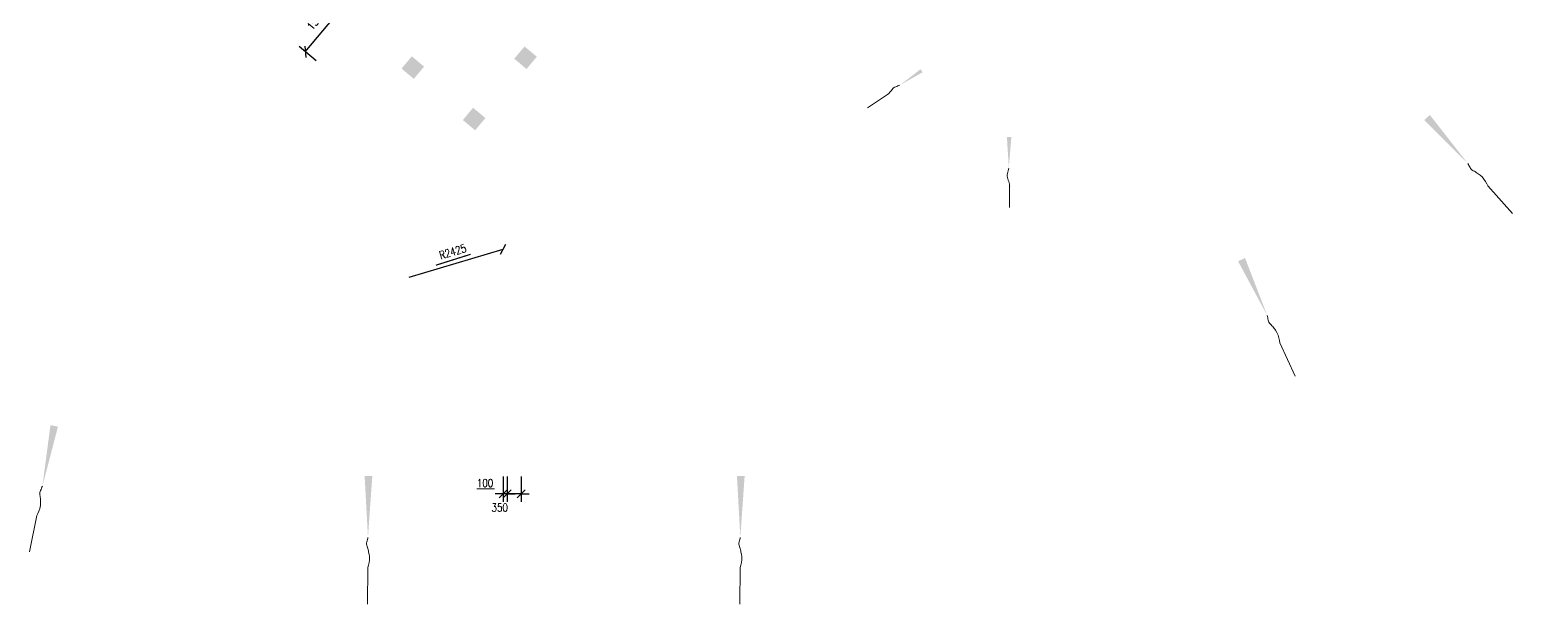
# Model space of a CAD drawing. Header units: millimetres. Extents: x 833220848 to 834439174, y 817676276 to 818025844.
# Drawn here: x 834224544 to 834261609, y 817676276 to 817690634 of the extents above; entities that cross this region are included whole.
import ezdxf

# ---------------------------------------------------------------- set-up
doc = ezdxf.new("R2010")
doc.units = ezdxf.units.MM
doc.header["$LTSCALE"] = 1000
doc.header["$MEASUREMENT"] = 0
doc.linetypes.add('HIDDEN2', pattern=[0.1875, 0.125, -0.0625])
doc.layers.add('01_Base_Plan', color=5, linetype='Continuous', lineweight=5)
doc.layers.add('VPA031_Dimension RF', color=6, linetype='Continuous', lineweight=13)
doc.layers.add('_BD Amendment C Changes', color=10, linetype='Continuous')
doc.layers.add('VPA064_C103', color=103, linetype='HIDDEN2')
doc.styles.add('RLP-SIMPLEX', font='SIMPLEX.shx', dxfattribs={"width": 0.8})
doc.dimstyles.new('VP-SIMPLEX_D200', dxfattribs={"dimscale": 200, "dimtxt": 1, "dimasz": 1, "dimexe": 1, "dimexo": 1, "dimgap": 1, "dimtad": 1, "dimdec": 1, "dimdsep": 46, "dimtxsty": 'RLP-SIMPLEX', "dimblk": 'OBLIQUE', "dimcen": 1, "dimclrd": 1, "dimclre": 1, "dimclrt": 256, "dimadec": 1, "dimazin": 2, "dimtfac": 1, "dimtdec": 1, "dimtix": 1, "dimtmove": 2, "dimatfit": 1, "dimfxl": 0, "dimtolj": 1, "dimtzin": 0, "dimarcsym": 0})

# ---------------------------------------------------------------- blocks, each defined once
blk = doc.blocks.new('_Oblique')
at = {"color": 0, "linetype": 'ByBlock', "lineweight": -2}
blk.add_line((-0.5, -0.5), (0.5, 0.5), dxfattribs=at)
blk = doc.blocks.new('*D132')
at = {"layer": 'VPA031_Dimension RF', "color": 1, "lineweight": -2}
for p, q in [((834232716, 817691063), (834232293, 817691418)), ((834231434, 817690083), (834232446, 817691290)), ((834231704, 817689857), (834231281, 817690212))]:
    blk.add_line(p, q, dxfattribs=at)
at = {"layer": 'VPA031_Dimension RF', "color": 1, "lineweight": -2, "xscale": 200, "yscale": 200, "zscale": 200}
for p, rotation in [((834232446, 817691290), 50.00000045153697), ((834231434, 817690083), 230.000000451537)]:
    blk.add_blockref('_Oblique', p, dxfattribs=dict(at, rotation=rotation))
at = {"layer": 'VPA031_Dimension RF', "color": 6, "insert": (834231710, 817690879), "char_height": 200, "attachment_point": 5, "rotation": 50, "style": 'RLP-SIMPLEX'}
blk.add_mtext('\\A1;1575', dxfattribs=at)
blk = doc.blocks.new('*D230')
at = {"layer": 'VPA031_Dimension RF', "color": 1, "lineweight": -2}
for p, q in [((834236382, 817679469), (834236382, 817678839)), ((834236482, 817679469), (834236482, 817678839)), ((834236382, 817679039), (834236182, 817679039)), ((834236482, 817679039), (834236382, 817679039)), ((834236482, 817679039), (834236682, 817679039))]:
    blk.add_line(p, q, dxfattribs=at)
at = {"layer": 'VPA031_Dimension RF', "color": 1, "lineweight": -2, "xscale": 200, "yscale": 200, "zscale": 200}
blk.add_blockref('_Oblique', (834236382, 817679039), dxfattribs=at)
at = {"layer": 'VPA031_Dimension RF', "color": 1, "lineweight": -2, "xscale": 200, "yscale": 200, "zscale": 200, "rotation": 180}
blk.add_blockref('_Oblique', (834236482, 817679039), dxfattribs=at)
at = {"layer": 'VPA031_Dimension RF', "color": 6, "insert": (834235928, 817679307), "char_height": 200, "attachment_point": 5, "style": 'RLP-SIMPLEX'}
blk.add_mtext('\\A1;100', dxfattribs=at)
blk = doc.blocks.new('*D231')
at = {"layer": 'VPA031_Dimension RF', "color": 1, "lineweight": -2}
for p, q in [((834236482, 817679469), (834236482, 817678839)), ((834236832, 817679469), (834236832, 817678839)), ((834236482, 817679039), (834236282, 817679039)), ((834236832, 817679039), (834236482, 817679039)), ((834236832, 817679039), (834237032, 817679039))]:
    blk.add_line(p, q, dxfattribs=at)
at = {"layer": 'VPA031_Dimension RF', "color": 1, "lineweight": -2, "xscale": 200, "yscale": 200, "zscale": 200}
blk.add_blockref('_Oblique', (834236482, 817679039), dxfattribs=at)
at = {"layer": 'VPA031_Dimension RF', "color": 1, "lineweight": -2, "xscale": 200, "yscale": 200, "zscale": 200, "rotation": 180}
blk.add_blockref('_Oblique', (834236832, 817679039), dxfattribs=at)
at = {"layer": 'VPA031_Dimension RF', "color": 6, "insert": (834236295, 817678695), "char_height": 200, "attachment_point": 5, "style": 'RLP-SIMPLEX'}
blk.add_mtext('\\A1;350', dxfattribs=at)
blk = doc.blocks.new('*D294')
at = {"layer": 'VPA031_Dimension RF', "color": 1, "lineweight": -2}
blk.add_line((834234035, 817684448), (834236380, 817685149), dxfattribs=at)
at = {"layer": 'VPA031_Dimension RF', "color": 1, "lineweight": -2, "xscale": 200, "yscale": 200, "zscale": 200, "rotation": 16.63250264665664}
blk.add_blockref('_Oblique', (834236380, 817685149), dxfattribs=at)
at = {"layer": 'VPA031_Dimension RF', "color": 6, "insert": (834235121, 817685086), "char_height": 200, "attachment_point": 5, "rotation": 16.6325, "style": 'RLP-SIMPLEX'}
blk.add_mtext('\\A1;R2425', dxfattribs=at)

msp = doc.modelspace()

# ---------------------------------------------------------------- hatches: boundary and pattern name
at = {"layer": 'VPA064_C103'}
h = msp.add_hatch(color=256, dxfattribs=at)
h.dxf.hatch_style = 1
h.paths.add_polyline_path([(834236915.86, 817690215.13), (834237222.27, 817689958.01), (834236965.15, 817689651.6), (834236658.74, 817689908.72)])
h = msp.add_hatch(color=256, dxfattribs=at)
h.dxf.hatch_style = 1
h.paths.add_polyline_path([(834234098.16, 817689968.58), (834234404.57, 817689711.45), (834234147.45, 817689405.04), (834233841.04, 817689662.17)])
h = msp.add_hatch(color=256, dxfattribs=at)
h.dxf.hatch_style = 1
h.paths.add_polyline_path([(834235630.23, 817688683.11), (834235936.64, 817688425.99), (834235679.51, 817688119.57), (834235373.1, 817688376.7)])

# ---------------------------------------------------------------- linework, layer by layer
at = {"layer": '01_Base_Plan'}
for p, q in [((834246012.91, 817689032.93), (834245492.94, 817688683.99)), ((834249040.42, 817686744.26), (834249036.4, 817686190.43)), ((834260995, 817686730.91), (834261608.83, 817686041.5)), ((834255795.89, 817682812.8), (834256182.57, 817681974.61)), ((834224720.4, 817678493.02), (834224544.05, 817677586.94)), ((834232996.18, 817677199.5), (834232989.47, 817676276.44)), ((834242303.89, 817677199.5), (834242297.18, 817676276.44))]:
    msp.add_line(p, q, dxfattribs=at)
at = {"layer": '01_Base_Plan', "flags": 128}
for points in [[(834246300.66, 817689248.27), (834246273.64, 817689238.12), (834246247.19, 817689227.16), (834246220.17, 817689217.01), (834246193.15, 817689206.86), (834246166.13, 817689196.72), (834246141.96, 817689182.46), (834246121.75, 817689162.43), (834246103.82, 817689139.12), (834246085.64, 817689114.42), (834246067.71, 817689091.1), (834246048.07, 817689070.26), (834246028.44, 817689049.41), (834246008.81, 817689028.57), (834246003.09, 817689022.51)], [(834260496.78, 817687290.27), (834260510.52, 817687264.88), (834260524.99, 817687240.17), (834260538.73, 817687214.79), (834260552.46, 817687189.41), (834260566.2, 817687164.02), (834260583.63, 817687142.02), (834260606.22, 817687124.73), (834260631.76, 817687110.15), (834260658.71, 817687095.51), (834260684.25, 817687080.92), (834260707.58, 817687064.31), (834260730.91, 817687047.71), (834260754.23, 817687031.1), (834260777.56, 817687014.49), (834260801.56, 817686997.15), (834260851.34, 817686954.59), (834260896.38, 817686900.92), (834260936.26, 817686842.52), (834260970.48, 817686784.38), (834260995, 817686730.91)], [(834249021.22, 817687175.13), (834249013.03, 817687141.47), (834249006.04, 817687107.83), (834248997.86, 817687074.18), (834248989.67, 817687040.53), (834248981.48, 817687006.87), (834248979.29, 817686973.26), (834248985.5, 817686939.7), (834248996.51, 817686906.17), (834249008.73, 817686871.44), (834249019.74, 817686837.91), (834249027.15, 817686804.36), (834249034.56, 817686770.8), (834249041.97, 817686737.25), (834249044.13, 817686727.49)], [(834255481.98, 817683492.92), (834255487.74, 817683464.64), (834255494.4, 817683436.79), (834255500.16, 817683408.51), (834255505.91, 817683380.23), (834255511.67, 817683351.95), (834255521.94, 817683325.82), (834255538.52, 817683302.71), (834255558.71, 817683281.33), (834255580.24, 817683259.47), (834255600.43, 817683238.09), (834255617.92, 817683215.41), (834255635.4, 817683192.74), (834255652.89, 817683170.06), (834255670.37, 817683147.38), (834255688.29, 817683123.8), (834255723.53, 817683068.6), (834255751.01, 817683004.15), (834255772.17, 817682936.68), (834255787.99, 817682871.09), (834255795.89, 817682812.8)], [(834224863.37, 817679228.32), (834224851.5, 817679202.01), (834224840.62, 817679175.52), (834224828.76, 817679149.21), (834224816.89, 817679122.9), (834224805.03, 817679096.59), (834224798.08, 817679069.39), (834224798.03, 817679040.95), (834224801.91, 817679011.79), (834224806.59, 817678981.48), (834224810.47, 817678952.32), (834224811.4, 817678923.7), (834224812.33, 817678895.08), (834224813.26, 817678866.46), (834224814.19, 817678837.84), (834224814.94, 817678808.24), (834224811.26, 817678742.85), (834224795.86, 817678674.5), (834224773.58, 817678607.39), (834224748.07, 817678544.93), (834224720.4, 817678493.02)], [(834233001.48, 817677948.54), (834232994.65, 817677920.5), (834232988.83, 817677892.46), (834232982.01, 817677864.42), (834232975.18, 817677836.38), (834232968.36, 817677808.33), (834232966.53, 817677780.32), (834232971.71, 817677752.35), (834232980.88, 817677724.41), (834232991.07, 817677695.47), (834233000.24, 817677667.53), (834233006.42, 817677639.57), (834233012.59, 817677611.61), (834233018.77, 817677583.64), (834233024.94, 817677555.68), (834233031.13, 817677526.72), (834233039.53, 817677461.77), (834233036.97, 817677391.76), (834233027.41, 817677321.69), (834233013.83, 817677255.61), (834232996.18, 817677199.5)], [(834242309.19, 817677948.54), (834242302.37, 817677920.5), (834242296.54, 817677892.46), (834242289.72, 817677864.42), (834242282.9, 817677836.38), (834242276.07, 817677808.33), (834242274.25, 817677780.32), (834242279.42, 817677752.35), (834242288.6, 817677724.41), (834242298.78, 817677695.47), (834242307.96, 817677667.53), (834242314.13, 817677639.57), (834242320.31, 817677611.61), (834242326.48, 817677583.64), (834242332.66, 817677555.68), (834242338.84, 817677526.72), (834242347.25, 817677461.77), (834242344.69, 817677391.76), (834242335.13, 817677321.69), (834242321.54, 817677255.61), (834242303.89, 817677199.5)]]:
    msp.add_lwpolyline(points, dxfattribs=at)
at = {"layer": '01_Base_Plan'}
for points in [[(834246300.66, 817689248.27), (834246866.38, 817689568.87), (834246815.27, 817689647.1)], [(834260496.78, 817687290.27), (834259548.34, 817688501.69), (834259404.66, 817688374.29)], [(834249021.22, 817687175.13), (834249085.4, 817687952.78), (834248973.28, 817687954.93)], [(834255481.98, 817683492.92), (834254927.07, 817684927.9), (834254752.54, 817684847.82)], [(834224863.37, 817679228.32), (834225252.14, 817680716.92), (834225063.73, 817680754)], [(834233001.48, 817677948.54), (834233109.85, 817679483.25), (834232917.84, 817679485.05)], [(834242309.19, 817677948.54), (834242417.56, 817679483.25), (834242225.55, 817679485.05)]]:
    msp.add_solid(points, dxfattribs=at)
at = {"layer": '_BD Amendment C Changes', "ltscale": 500, "const_width": 30}
for points in [[(834234700.02, 817684748.93), (834235567.74, 817685022.53)], [(834235718.09, 817679161.3), (834236169.63, 817679163.1)]]:
    msp.add_lwpolyline(points, dxfattribs=at)

# ---------------------------------------------------------------- dimensions: what is measured, and where the dimension line sits
at = {"layer": 'VPA031_Dimension RF'}
dim = msp.add_aligned_dim(p1=(834231856.78, 817689728.09), p2=(834232869.17, 817690934.61), distance=552.21, dimstyle='VP-SIMPLEX_D200', override={"dimclrt": 6}, dxfattribs=at)
dim.commit()
dim.dimension.update_dxf_attribs({"geometry": '*D132', "text_midpoint": (834231710.14, 817690879.14)})
dim = msp.add_radius_dim(center=(834234034.72, 817684448.41), mpoint=(834236380.01, 817685149.02), text='R2425', dimstyle='VP-SIMPLEX_D200', override={"dimclrt": 6}, dxfattribs=at)
dim.commit()
dim.dimension.update_dxf_attribs({"geometry": '*D294', "text_midpoint": (834235121.5, 817685086.17)})
for base, p1, p2, picture, middle in [((834236382.36, 817679038.78), (834236482.36, 817679669.36), (834236382.36, 817679669.36), '*D230', (834235928.45, 817679307.07)), ((834236482.36, 817679038.78), (834236832.36, 817679669.36), (834236482.36, 817679669.36), '*D231', (834236295.33, 817678694.52))]:
    dim = msp.add_linear_dim(base=base, p1=p1, p2=p2, dimstyle='VP-SIMPLEX_D200', override={"dimclrt": 6}, dxfattribs=at)
    dim.commit()
    dim.dimension.update_dxf_attribs({"geometry": picture, "text_midpoint": middle, "dimtype": 160})

doc.saveas('drawing.dxf')
